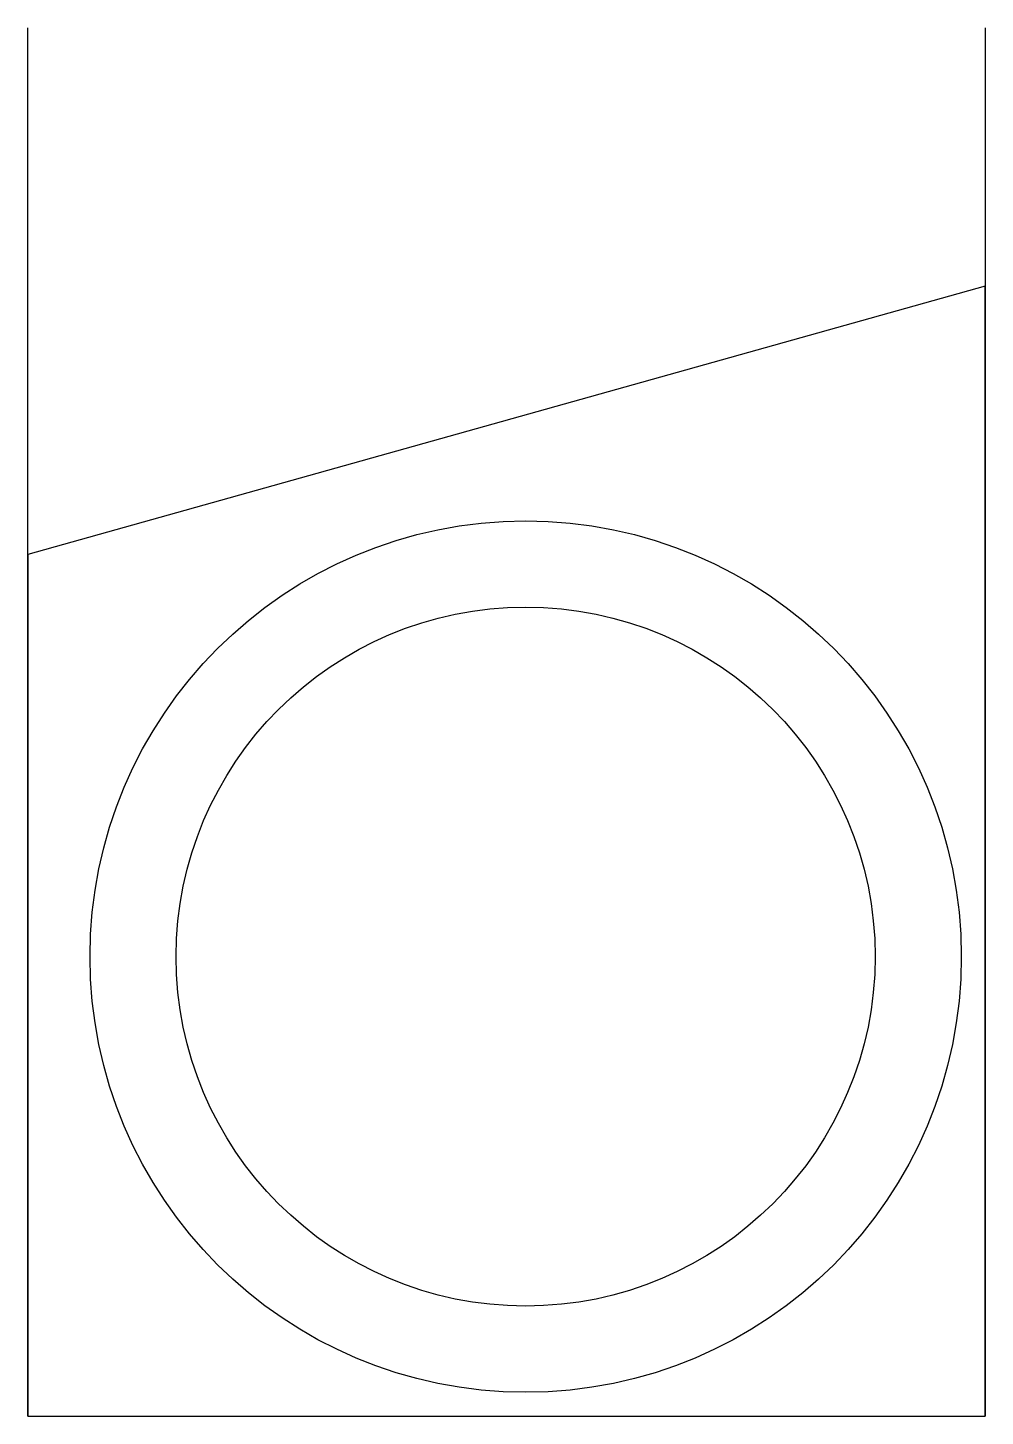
# Model space of a CAD drawing. Header units: millimetres. Extents: x 0 to 200, y 0 to 290.
import ezdxf

# ---------------------------------------------------------------- set-up
doc = ezdxf.new("R2010")
doc.units = ezdxf.units.MM

msp = doc.modelspace()

# ---------------------------------------------------------------- linework, layer by layer
for p, q in [((0, 0), (0, 290)), ((200, 290), (200, 0)), ((0, 0), (200, 0))]:
    msp.add_line(p, q)
msp.add_lwpolyline([(0, 180), (0, 0), (200, 0), (200, 236)], close=True)
for radius in [91, 73]:
    msp.add_circle((104, 96), radius)

doc.saveas('drawing.dxf')
